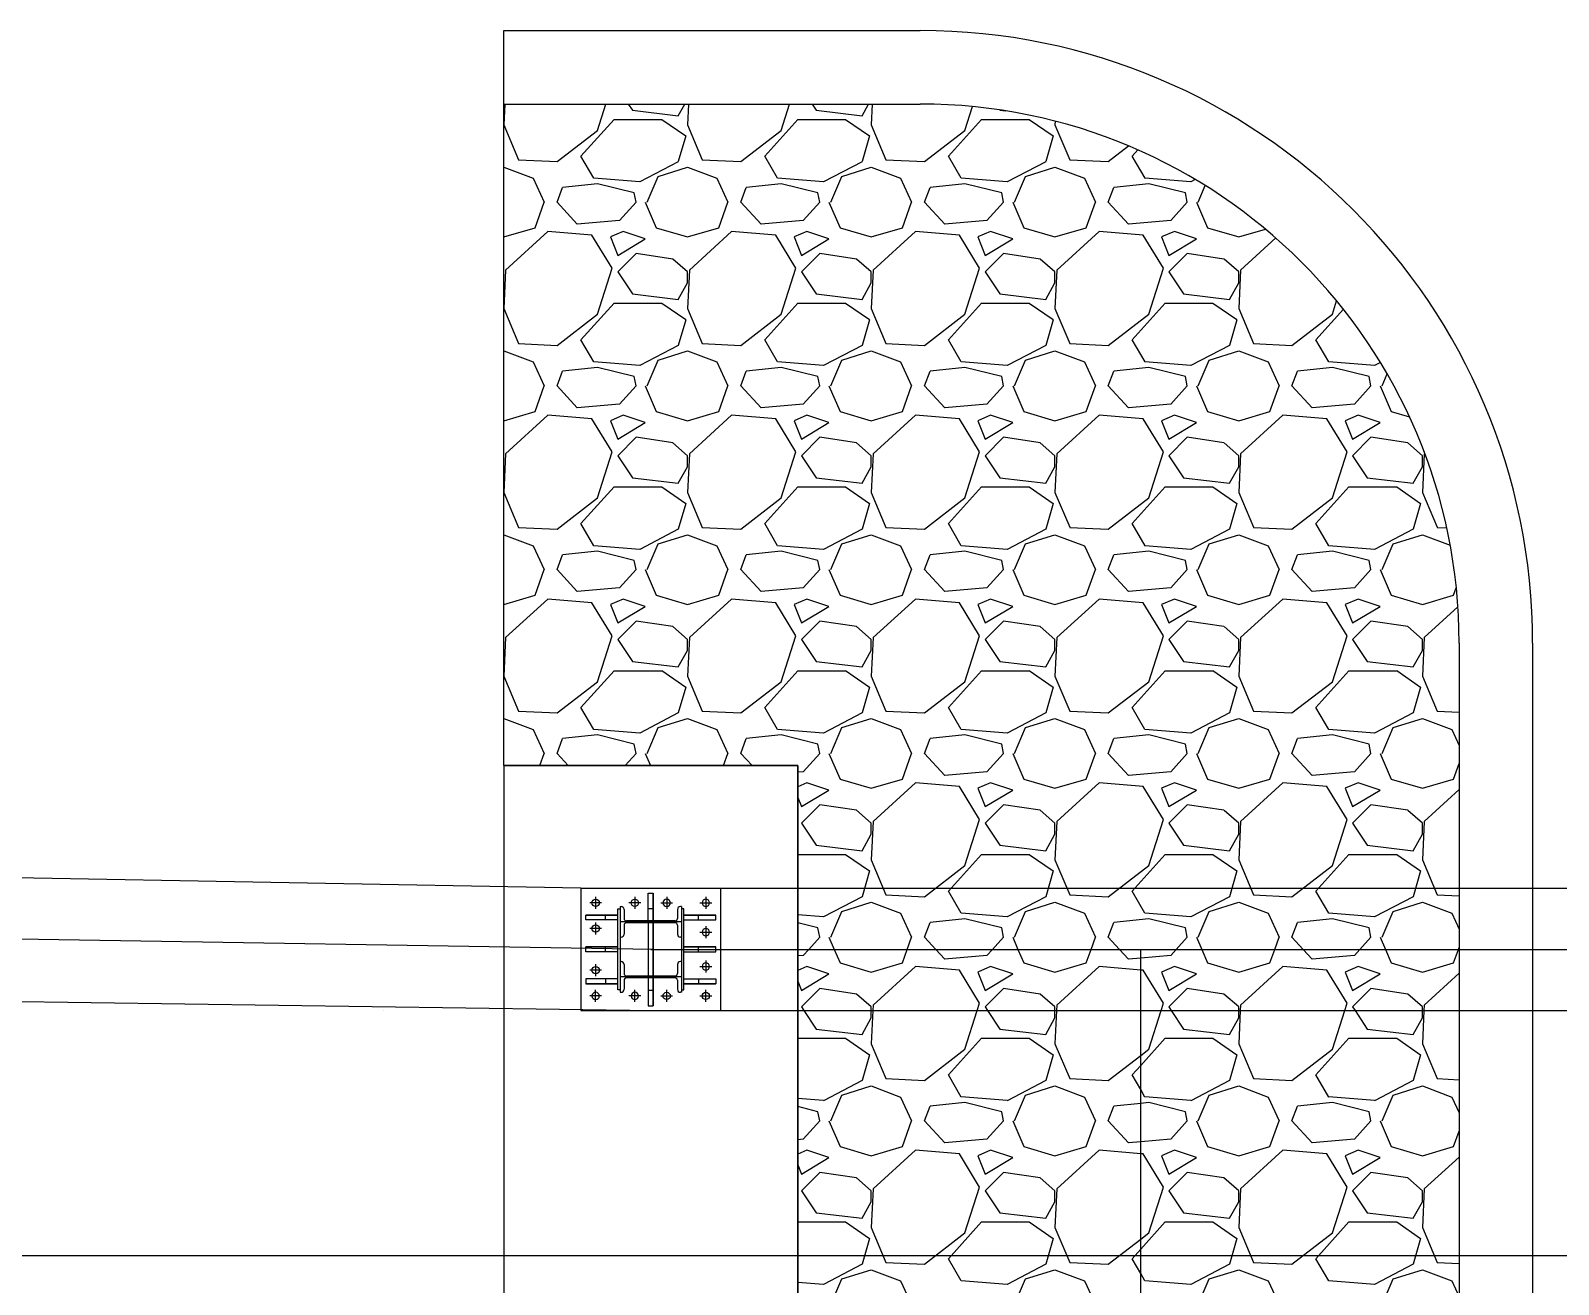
# Model space of a CAD drawing. Extents: x -341000 to 1341000, y 175 to 1868317.
# Drawn here: x -25318 to 37052, y 998825 to 1050000 of the extents above; entities that cross this region are included whole.
import ezdxf

# ---------------------------------------------------------------- set-up
doc = ezdxf.new("R2010")
doc.units = 0
for name, color, linetype in [('Level 1', 7, 'Continuous'), ('Level 17', 7, 'Continuous'), ('Level 20', 7, 'Continuous'), ('Level 21', 7, 'Continuous'), ('Level 22', 7, 'Continuous'), ('Level 23', 7, 'Continuous'), ('Level 7', 7, 'Continuous')]:
    doc.layers.add(name, color=color, linetype=linetype)

# ---------------------------------------------------------------- blocks, each defined once
blk = doc.blocks.new('BL')
at = {"layer": 'Level 17'}
blk.add_circle((0, 0), 5000, dxfattribs=at)
at = {"layer": 'Level 22'}
for p, q in [((-8112, 0), (8112, 0)), ((0, 8112), (0, -8112))]:
    blk.add_line(p, q, dxfattribs=at)
blk = doc.blocks.new('A$C6DE')
at = {"layer": 'Level 20'}
for p, q in [((-250000, 0), (250000, 0)), ((250000, -570000), (250000, 0)), ((-250000, -570000), (-250000, 0)), ((-140000, -20000), (-140000, -150000)), ((-120000, -20000), (-140000, -20000)), ((-120000, -150000), (-120000, -20000)), ((-10000, -20000), (-10000, -150000)), ((10000, -20000), (-10000, -20000)), ((10000, -150000), (10000, -20000)), ((120000, -150000), (120000, -20000)), ((120000, -20000), (140000, -20000)), ((140000, -20000), (140000, -150000)), ((-120000, -90000), (-140000, -90000)), ((10000, -90000), (-10000, -90000)), ((120000, -90000), (140000, -90000)), ((-175000, -160000), (-50000, -160000)), ((-175000, -160000), (-175000, -164000)), ((-163000, -176000), (-126250, -176000)), ((-116250, -186000), (-116250, -384000)), ((-108750, -186000), (-108750, -384000)), ((-98750, -176000), (-62000, -176000)), ((-50000, -160000), (-50000, -164000)), ((50000, -160000), (175000, -160000)), ((50000, -160000), (50000, -164000)), ((62000, -176000), (98750, -176000)), ((108750, -186000), (108750, -384000)), ((116250, -186000), (116250, -384000)), ((126250, -176000), (163000, -176000)), ((175000, -160000), (175000, -164000)), ((-230000, -275000), (-116250, -275000)), ((-230000, -295000), (-230000, -275000)), ((-116250, -295000), (-230000, -295000)), ((-166250, -295000), (-166250, -275000)), ((108750, -275000), (-108750, -275000)), ((-108750, -295000), (108750, -295000)), ((230000, -275000), (116250, -275000)), ((116250, -295000), (230000, -295000)), ((166250, -295000), (166250, -275000)), ((230000, -295000), (230000, -275000)), ((-175000, -410000), (-175000, -406000)), ((-175000, -410000), (-50000, -410000)), ((-163000, -394000), (-126250, -394000)), ((-140000, -550000), (-140000, -420000)), ((-120000, -420000), (-120000, -550000)), ((-98750, -394000), (-62000, -394000)), ((-50000, -410000), (-50000, -406000)), ((-10000, -550000), (-10000, -420000)), ((10000, -420000), (10000, -550000)), ((50000, -410000), (50000, -406000)), ((50000, -410000), (175000, -410000)), ((62000, -394000), (98750, -394000)), ((120000, -420000), (120000, -550000)), ((126250, -394000), (163000, -394000)), ((140000, -550000), (140000, -420000)), ((175000, -410000), (175000, -406000)), ((-120000, -470000), (-140000, -470000)), ((10000, -470000), (-10000, -470000)), ((120000, -470000), (140000, -470000)), ((-120000, -550000), (-140000, -550000)), ((10000, -550000), (-10000, -550000)), ((120000, -550000), (140000, -550000)), ((-250000, -570000), (250000, -570000))]:
    blk.add_line(p, q, dxfattribs=at)
for points in [[(-165000, -160000), (165000, -160000), (165000, -150000), (-165000, -150000)], [(-165000, -410000), (165000, -410000), (165000, -420000), (-165000, -420000)]]:
    blk.add_lwpolyline(points, close=True, dxfattribs=at)
for centre, radius, start, end in [((-163000, -164000), 12000, 180, 270), ((-126250, -186000), 10000, 0, 90), ((-98750, -186000), 10000, 90, 180), ((-62000, -164000), 12000, 270, 0), ((62000, -164000), 12000, 180, 270), ((98750, -186000), 10000, 0, 90), ((126250, -186000), 10000, 90, 180), ((163000, -164000), 12000, 270, 0), ((-163000, -406000), 12000, 90, 180), ((-126250, -384000), 10000, 270, 0), ((-98750, -384000), 10000, 180, 270), ((-62000, -406000), 12000, 0, 90), ((62000, -406000), 12000, 90, 180), ((98750, -384000), 10000, 270, 0), ((126250, -384000), 10000, 180, 270), ((163000, -406000), 12000, 0, 90)]:
    blk.add_arc(centre, radius, start, end, dxfattribs=at)
at = {"layer": 'Level 22'}
for p, q in [((-112500, -160000), (-112500, -410000)), ((112500, -160000), (112500, -410000))]:
    blk.add_line(p, q, dxfattribs=at)
at = {"layer": 'Level 23'}
for p, q in [((-140000, -150000), (-140000, -20000)), ((-120000, -150000), (-120000, -20000)), ((-10000, -150000), (-10000, -20000)), ((10000, -150000), (10000, -20000)), ((120000, -150000), (120000, -20000)), ((140000, -150000), (140000, -20000)), ((-116250, -275000), (-230000, -275000)), ((-116250, -295000), (-230000, -295000)), ((-108750, -275000), (108750, -275000)), ((-108750, -295000), (108750, -295000)), ((116250, -275000), (230000, -275000)), ((116250, -295000), (230000, -295000)), ((-140000, -420000), (-140000, -550000)), ((-120000, -420000), (-120000, -550000)), ((-10000, -420000), (-10000, -550000)), ((10000, -420000), (10000, -550000)), ((120000, -420000), (120000, -550000)), ((140000, -420000), (140000, -550000))]:
    blk.add_line(p, q, dxfattribs=at)
at = {"layer": 'Level 17'}
for p, xscale, yscale in [((-190000, -60000), 2.999999999999999, -2.999999999999999), ((-70000, -60000), 2.999999999999999, -2.999999999999999), ((70000, -60000), 2.999999999999999, -2.999999999999999), ((-190000, -220000), 2.999999999999999, -2.999999999999999), ((-190000, -350000), 3, 3), ((-190000, -510000), 3, 3), ((-85000, -510000), 3, 3), ((85000, -510000), 3, 3)]:
    blk.add_blockref('BL', p, dxfattribs=dict(at, xscale=xscale, yscale=yscale))
for p, xscale, yscale, rotation in [((190000, -60000), 2.999999999999999, 2.999999999999999, 179.99999999999997), ((190000, -220000), 2.999999999999999, 2.999999999999999, 179.99999999999997), ((190000, -350000), 3, -3, 180), ((190000, -510000), 3, -3, 180)]:
    blk.add_blockref('BL', p, dxfattribs=dict(at, xscale=xscale, yscale=yscale, rotation=rotation))
blk = doc.blocks.new('COMPRS0003')
at = {"layer": 'Level 1'}
blk.add_lwpolyline([(-506000, -20000), (-494000, -20000), (-494000, 20000), (-506000, 20000)], close=True, dxfattribs=at)
at = {"layer": 'Level 7'}
blk.add_line((-480000, -12500), (-480000, 12500), dxfattribs=at)
blk.add_lwpolyline([(-487500, 12500), (-428500, 12500)], dxfattribs=at)
blk = doc.blocks.new('COMPRS0004')
at = {"layer": 'Level 21'}
blk.add_lwpolyline([(-506000, 20000), (-494000, 20000), (-494000, -20000), (-506000, -20000)], dxfattribs=at)
blk = doc.blocks.new('COMPRS0007')
at = {"layer": 'Level 17'}
for p, q in [((-500917, 47000), (-500750, 46750)), ((-493417, 47000), (-493250, 46750)), ((-500750, 46750), (-498875, 46525)), ((-493250, 46750), (-491375, 46525)), ((-485756, 46760), (-485750, 46750)), ((-485750, 46750), (-485501, 46720)), ((-506000, 44425), (-504800, 43975)), ((-506000, 44425), (-506000, 44425)), ((-499700, 44050), (-498500, 44425)), ((-498500, 44425), (-497300, 43975)), ((-492200, 44050), (-491000, 44425)), ((-491000, 44425), (-489800, 43975)), ((-484700, 44050), (-483500, 44425)), ((-483500, 44425), (-482300, 43975)), ((-504800, 43975), (-504350, 43000)), ((-502175, 43749), (-503600, 43599)), ((-500675, 43375), (-502175, 43750)), ((-500150, 43000), (-499700, 44050)), ((-497300, 43975), (-496850, 43000)), ((-494675, 43749), (-496100, 43599)), ((-493175, 43375), (-494675, 43750)), ((-492650, 43000), (-492200, 44050)), ((-489800, 43975), (-489350, 43000)), ((-487175, 43749), (-488600, 43599)), ((-485675, 43375), (-487175, 43750)), ((-485150, 43000), (-484700, 44050)), ((-482300, 43975), (-481850, 43000)), ((-479675, 43749), (-481100, 43599)), ((-478175, 43375), (-479675, 43750)), ((-477650, 43000), (-477363, 43670)), ((-503825, 43000), (-503600, 43600)), ((-500600, 43000), (-500675, 43375)), ((-496325, 43000), (-496100, 43600)), ((-493100, 43000), (-493175, 43375)), ((-488825, 43000), (-488600, 43600)), ((-485600, 43000), (-485675, 43375)), ((-481325, 43000), (-481100, 43600)), ((-478100, 43000), (-478175, 43375)), ((-504725, 41950), (-504350, 43000)), ((-500225, 43000), (-499775, 41950)), ((-497225, 41950), (-496850, 43000)), ((-492725, 43000), (-492275, 41950)), ((-489725, 41950), (-489350, 43000)), ((-485225, 43000), (-484775, 41950)), ((-482225, 41950), (-481850, 43000)), ((-477725, 43000), (-477275, 41950)), ((-506000, 41575), (-504725, 41950)), ((-501125, 41800), (-501650, 41575)), ((-500225, 41500), (-501125, 41800)), ((-499775, 41950), (-498500, 41575)), ((-498500, 41575), (-497225, 41950)), ((-493625, 41800), (-494150, 41575)), ((-492725, 41500), (-493625, 41800)), ((-492275, 41950), (-491000, 41575)), ((-491000, 41575), (-489725, 41950)), ((-486125, 41800), (-486650, 41575)), ((-485225, 41500), (-486125, 41800)), ((-484775, 41950), (-483500, 41575)), ((-483500, 41575), (-482225, 41950)), ((-478625, 41800), (-479150, 41575)), ((-477725, 41500), (-478625, 41800)), ((-477275, 41950), (-476000, 41575)), ((-476000, 41575), (-474909, 41895)), ((-501650, 41575), (-501350, 40825)), ((-501350, 40825), (-500225, 41500)), ((-494150, 41575), (-493850, 40825)), ((-493850, 40825), (-492725, 41500)), ((-486650, 41575), (-486350, 40825)), ((-486350, 40825), (-485225, 41500)), ((-479150, 41575), (-478850, 40825)), ((-478850, 40825), (-477725, 41500)), ((-501350, 40150), (-500750, 39250)), ((-493850, 40150), (-493250, 39250)), ((-486350, 40150), (-485750, 39250)), ((-478850, 40150), (-478250, 39250)), ((-500750, 39250), (-498875, 39025)), ((-493250, 39250), (-491375, 39025)), ((-485750, 39250), (-483875, 39025)), ((-478250, 39250), (-476375, 39025)), ((-506000, 36925), (-504800, 36475)), ((-506000, 36925), (-506000, 36925)), ((-499700, 36550), (-498500, 36925)), ((-498500, 36925), (-497300, 36475)), ((-492200, 36550), (-491000, 36925)), ((-491000, 36925), (-489800, 36475)), ((-484700, 36550), (-483500, 36925)), ((-483500, 36925), (-482300, 36475)), ((-477200, 36550), (-476000, 36925)), ((-476000, 36925), (-474800, 36475)), ((-504800, 36475), (-504350, 35500)), ((-502175, 36249), (-503600, 36099)), ((-500675, 35875), (-502175, 36250)), ((-500150, 35500), (-499700, 36550)), ((-497300, 36475), (-496850, 35500)), ((-494675, 36249), (-496100, 36099)), ((-493175, 35875), (-494675, 36250)), ((-492650, 35500), (-492200, 36550)), ((-489800, 36475), (-489350, 35500)), ((-487175, 36249), (-488600, 36099)), ((-485675, 35875), (-487175, 36250)), ((-485150, 35500), (-484700, 36550)), ((-482300, 36475), (-481850, 35500)), ((-479675, 36249), (-481100, 36099)), ((-478175, 35875), (-479675, 36250)), ((-477650, 35500), (-477200, 36550)), ((-474800, 36475), (-474350, 35500)), ((-472175, 36249), (-473600, 36099)), ((-470675, 35875), (-472175, 36250)), ((-503825, 35500), (-503600, 36100)), ((-500600, 35500), (-500675, 35875)), ((-496325, 35500), (-496100, 36100)), ((-493100, 35500), (-493175, 35875)), ((-488825, 35500), (-488600, 36100)), ((-485600, 35500), (-485675, 35875)), ((-481325, 35500), (-481100, 36100)), ((-478100, 35500), (-478175, 35875)), ((-473825, 35500), (-473600, 36100)), ((-470600, 35500), (-470675, 35875)), ((-470150, 35500), (-469941, 35988)), ((-504725, 34450), (-504350, 35500)), ((-500225, 35500), (-499775, 34450)), ((-497225, 34450), (-496850, 35500)), ((-492725, 35500), (-492275, 34450)), ((-489725, 34450), (-489350, 35500)), ((-485225, 35500), (-484775, 34450)), ((-482225, 34450), (-481850, 35500)), ((-477725, 35500), (-477275, 34450)), ((-474725, 34450), (-474350, 35500)), ((-470225, 35500), (-469775, 34450)), ((-506000, 34075), (-504725, 34450)), ((-499775, 34450), (-498500, 34075)), ((-498500, 34075), (-497225, 34450)), ((-492275, 34450), (-491000, 34075)), ((-491000, 34075), (-489725, 34450)), ((-484775, 34450), (-483500, 34075)), ((-483500, 34075), (-482225, 34450)), ((-477275, 34450), (-476000, 34075)), ((-476000, 34075), (-474725, 34450)), ((-469775, 34450), (-469030, 34231)), ((-501125, 34300), (-501650, 34075)), ((-501650, 34075), (-501350, 33325)), ((-501350, 33325), (-500225, 34000)), ((-500225, 34000), (-501125, 34300)), ((-493625, 34300), (-494150, 34075)), ((-494150, 34075), (-493850, 33325)), ((-493850, 33325), (-492725, 34000)), ((-492725, 34000), (-493625, 34300)), ((-486125, 34300), (-486650, 34075)), ((-486650, 34075), (-486350, 33325)), ((-486350, 33325), (-485225, 34000)), ((-485225, 34000), (-486125, 34300)), ((-478625, 34300), (-479150, 34075)), ((-479150, 34075), (-478850, 33325)), ((-478850, 33325), (-477725, 34000)), ((-477725, 34000), (-478625, 34300)), ((-471125, 34300), (-471650, 34075)), ((-471650, 34075), (-471350, 33325)), ((-471350, 33325), (-470225, 34000)), ((-470225, 34000), (-471125, 34300)), ((-501350, 32650), (-500750, 31750)), ((-493850, 32650), (-493250, 31750)), ((-486350, 32650), (-485750, 31750)), ((-478850, 32650), (-478250, 31750)), ((-471350, 32650), (-470750, 31750)), ((-500750, 31750), (-498875, 31525)), ((-493250, 31750), (-491375, 31525)), ((-485750, 31750), (-483875, 31525)), ((-478250, 31750), (-476375, 31525)), ((-470750, 31750), (-468875, 31525)), ((-506000, 29425), (-504800, 28975)), ((-506000, 29425), (-506000, 29425)), ((-499700, 29050), (-498500, 29425)), ((-498500, 29425), (-497300, 28975)), ((-492200, 29050), (-491000, 29425)), ((-491000, 29425), (-489800, 28975)), ((-484700, 29050), (-483500, 29425)), ((-483500, 29425), (-482300, 28975)), ((-477200, 29050), (-476000, 29425)), ((-476000, 29425), (-474800, 28975)), ((-469700, 29050), (-468500, 29425)), ((-468500, 29425), (-467367, 29000)), ((-504800, 28975), (-504350, 28000)), ((-502175, 28749), (-503600, 28599)), ((-500675, 28375), (-502175, 28750)), ((-500150, 28000), (-499700, 29050)), ((-497300, 28975), (-496850, 28000)), ((-494675, 28749), (-496100, 28599)), ((-493175, 28375), (-494675, 28750)), ((-492650, 28000), (-492200, 29050)), ((-489800, 28975), (-489350, 28000)), ((-487175, 28749), (-488600, 28599)), ((-485675, 28375), (-487175, 28750)), ((-485150, 28000), (-484700, 29050)), ((-482300, 28975), (-481850, 28000)), ((-479675, 28749), (-481100, 28599)), ((-478175, 28375), (-479675, 28750)), ((-477650, 28000), (-477200, 29050)), ((-474800, 28975), (-474350, 28000)), ((-472175, 28749), (-473600, 28599)), ((-470675, 28375), (-472175, 28750)), ((-470150, 28000), (-469700, 29050)), ((-503825, 28000), (-503600, 28600)), ((-500600, 28000), (-500675, 28375)), ((-496325, 28000), (-496100, 28600)), ((-493100, 28000), (-493175, 28375)), ((-488825, 28000), (-488600, 28600)), ((-485600, 28000), (-485675, 28375)), ((-481325, 28000), (-481100, 28600)), ((-478100, 28000), (-478175, 28375)), ((-473825, 28000), (-473600, 28600)), ((-470600, 28000), (-470675, 28375)), ((-504725, 26950), (-504350, 28000)), ((-500225, 28000), (-499775, 26950)), ((-497225, 26950), (-496850, 28000)), ((-492725, 28000), (-492275, 26950)), ((-489725, 26950), (-489350, 28000)), ((-485225, 28000), (-484775, 26950)), ((-482225, 26950), (-481850, 28000)), ((-477725, 28000), (-477275, 26950)), ((-474725, 26950), (-474350, 28000)), ((-470225, 28000), (-469775, 26950)), ((-506000, 26575), (-504725, 26950)), ((-499775, 26950), (-498500, 26575)), ((-498500, 26575), (-497225, 26950)), ((-492275, 26950), (-491000, 26575)), ((-491000, 26575), (-489725, 26950)), ((-484775, 26950), (-483500, 26575)), ((-483500, 26575), (-482225, 26950)), ((-477275, 26950), (-476000, 26575)), ((-476000, 26575), (-474725, 26950)), ((-469775, 26950), (-468500, 26575)), ((-468500, 26575), (-467225, 26950)), ((-467225, 26950), (-467116, 27256)), ((-501125, 26800), (-501650, 26575)), ((-501650, 26575), (-501350, 25825)), ((-501350, 25825), (-500225, 26500)), ((-500225, 26500), (-501125, 26800)), ((-493625, 26800), (-494150, 26575)), ((-494150, 26575), (-493850, 25825)), ((-493850, 25825), (-492725, 26500)), ((-492725, 26500), (-493625, 26800)), ((-486125, 26800), (-486650, 26575)), ((-486650, 26575), (-486350, 25825)), ((-486350, 25825), (-485225, 26500)), ((-485225, 26500), (-486125, 26800)), ((-478625, 26800), (-479150, 26575)), ((-479150, 26575), (-478850, 25825)), ((-478850, 25825), (-477725, 26500)), ((-477725, 26500), (-478625, 26800)), ((-471125, 26800), (-471650, 26575)), ((-471650, 26575), (-471350, 25825)), ((-471350, 25825), (-470225, 26500)), ((-470225, 26500), (-471125, 26800)), ((-501350, 25150), (-500750, 24250)), ((-493850, 25150), (-493250, 24250)), ((-486350, 25150), (-485750, 24250)), ((-478850, 25150), (-478250, 24250)), ((-471350, 25150), (-470750, 24250)), ((-500750, 24250), (-498875, 24025)), ((-493250, 24250), (-491375, 24025)), ((-485750, 24250), (-483875, 24025)), ((-478250, 24250), (-476375, 24025)), ((-470750, 24250), (-468875, 24025)), ((-506000, 21925), (-504800, 21475)), ((-506000, 21925), (-506000, 21925)), ((-499700, 21550), (-498500, 21925)), ((-498500, 21925), (-497300, 21475)), ((-492200, 21550), (-491000, 21925)), ((-491000, 21925), (-489800, 21475)), ((-484700, 21550), (-483500, 21925)), ((-483500, 21925), (-482300, 21475)), ((-477200, 21550), (-476000, 21925)), ((-476000, 21925), (-474800, 21475)), ((-469700, 21550), (-468500, 21925)), ((-468500, 21925), (-467300, 21475)), ((-504800, 21475), (-504350, 20500)), ((-502175, 21250), (-503600, 21100)), ((-500675, 20875), (-502175, 21250)), ((-500150, 20500), (-499700, 21550)), ((-497300, 21475), (-496850, 20500)), ((-494675, 21250), (-496100, 21100)), ((-493175, 20875), (-494675, 21250)), ((-492650, 20500), (-492200, 21550)), ((-489800, 21475), (-489350, 20500)), ((-487175, 21250), (-488600, 21100)), ((-485675, 20875), (-487175, 21250)), ((-485150, 20500), (-484700, 21550)), ((-482300, 21475), (-481850, 20500)), ((-479675, 21250), (-481100, 21100)), ((-478175, 20875), (-479675, 21250)), ((-477650, 20500), (-477200, 21550)), ((-474800, 21475), (-474350, 20500)), ((-472175, 21250), (-473600, 21100)), ((-470675, 20875), (-472175, 21250)), ((-470150, 20500), (-469700, 21550)), ((-467300, 21475), (-467000, 20825)), ((-503825, 20500), (-503600, 21100)), ((-500600, 20500), (-500675, 20875)), ((-496325, 20500), (-496100, 21100)), ((-493100, 20500), (-493175, 20875)), ((-488825, 20500), (-488600, 21100)), ((-485600, 20500), (-485675, 20875)), ((-481325, 20500), (-481100, 21100)), ((-478100, 20500), (-478175, 20875)), ((-473825, 20500), (-473600, 21100)), ((-470600, 20500), (-470675, 20875)), ((-504529, 20000), (-504350, 20500)), ((-500225, 20500), (-500011, 20000)), ((-497029, 20000), (-496850, 20500)), ((-492725, 20500), (-492275, 19450)), ((-489725, 19450), (-489350, 20500)), ((-485225, 20500), (-484775, 19450)), ((-482225, 19450), (-481850, 20500)), ((-477725, 20500), (-477275, 19450)), ((-474725, 19450), (-474350, 20500)), ((-470225, 20500), (-469775, 19450)), ((-467225, 19450), (-467000, 20080)), ((-492275, 19450), (-491000, 19075)), ((-491000, 19075), (-489725, 19450)), ((-484775, 19450), (-483500, 19075)), ((-483500, 19075), (-482225, 19450)), ((-477275, 19450), (-476000, 19075)), ((-476000, 19075), (-474725, 19450)), ((-469775, 19450), (-468500, 19075)), ((-468500, 19075), (-467225, 19450)), ((-493625, 19300), (-494000, 19139)), ((-493850, 18325), (-492725, 19000)), ((-492725, 19000), (-493625, 19300)), ((-486125, 19300), (-486650, 19075)), ((-486650, 19075), (-486350, 18325)), ((-486350, 18325), (-485225, 19000)), ((-485225, 19000), (-486125, 19300)), ((-478625, 19300), (-479150, 19075)), ((-479150, 19075), (-478850, 18325)), ((-478850, 18325), (-477725, 19000)), ((-477725, 19000), (-478625, 19300)), ((-471125, 19300), (-471650, 19075)), ((-471650, 19075), (-471350, 18325)), ((-471350, 18325), (-470225, 19000)), ((-470225, 19000), (-471125, 19300)), ((-494000, 18700), (-493850, 18325)), ((-493850, 17650), (-493250, 16750)), ((-486350, 17650), (-485750, 16750)), ((-478850, 17650), (-478250, 16750)), ((-471350, 17650), (-470750, 16750)), ((-493250, 16750), (-491375, 16525)), ((-485750, 16750), (-483875, 16525)), ((-478250, 16750), (-476375, 16525)), ((-470750, 16750), (-468875, 16525)), ((-492200, 14050), (-491000, 14425)), ((-491000, 14425), (-489800, 13975)), ((-484700, 14050), (-483500, 14425)), ((-483500, 14425), (-482300, 13975)), ((-477200, 14050), (-476000, 14425)), ((-476000, 14425), (-474800, 13975)), ((-469700, 14050), (-468500, 14425)), ((-468500, 14425), (-467300, 13975)), ((-492650, 13000), (-492200, 14050)), ((-489800, 13975), (-489350, 13000)), ((-487175, 13750), (-488600, 13600)), ((-485675, 13375), (-487175, 13750)), ((-485150, 13000), (-484700, 14050)), ((-482300, 13975), (-481850, 13000)), ((-479675, 13750), (-481100, 13600)), ((-478175, 13375), (-479675, 13750)), ((-477650, 13000), (-477200, 14050)), ((-474800, 13975), (-474350, 13000)), ((-472175, 13750), (-473600, 13600)), ((-470675, 13375), (-472175, 13750)), ((-470150, 13000), (-469700, 14050)), ((-467300, 13975), (-467000, 13325)), ((-493175, 13375), (-494000, 13581)), ((-493100, 13000), (-493175, 13375)), ((-488825, 13000), (-488600, 13600)), ((-485600, 13000), (-485675, 13375)), ((-481325, 13000), (-481100, 13600)), ((-478100, 13000), (-478175, 13375)), ((-473825, 13000), (-473600, 13600)), ((-470600, 13000), (-470675, 13375)), ((-492725, 13000), (-492511, 12500)), ((-492511, 12500), (-492275, 11950)), ((-489725, 11950), (-489529, 12500)), ((-489529, 12500), (-489350, 13000)), ((-485225, 13000), (-485011, 12500)), ((-485011, 12500), (-484775, 11950)), ((-482225, 11950), (-482029, 12500)), ((-482029, 12500), (-481850, 13000)), ((-477725, 13000), (-477511, 12500)), ((-477511, 12500), (-477275, 11950)), ((-474725, 11950), (-474529, 12500)), ((-474529, 12500), (-474350, 13000)), ((-470225, 13000), (-470011, 12500)), ((-470011, 12500), (-469775, 11950)), ((-467225, 11950), (-467029, 12500)), ((-467029, 12500), (-467000, 12580)), ((-492275, 11950), (-491000, 11575)), ((-491000, 11575), (-489725, 11950)), ((-484775, 11950), (-483500, 11575)), ((-483500, 11575), (-482225, 11950)), ((-477275, 11950), (-476000, 11575)), ((-476000, 11575), (-474725, 11950)), ((-469775, 11950), (-468500, 11575)), ((-468500, 11575), (-467225, 11950)), ((-493625, 11800), (-494000, 11639)), ((-493850, 10825), (-492725, 11500)), ((-492725, 11500), (-493625, 11800)), ((-486125, 11800), (-486650, 11575)), ((-486650, 11575), (-486350, 10825)), ((-486350, 10825), (-485225, 11500)), ((-485225, 11500), (-486125, 11800)), ((-478625, 11800), (-479150, 11575)), ((-479150, 11575), (-478850, 10825)), ((-478850, 10825), (-477725, 11500)), ((-477725, 11500), (-478625, 11800)), ((-471125, 11800), (-471650, 11575)), ((-471650, 11575), (-471350, 10825)), ((-471350, 10825), (-470225, 11500)), ((-470225, 11500), (-471125, 11800)), ((-494000, 11200), (-493850, 10825)), ((-493850, 10150), (-493750, 10000)), ((-493750, 10000), (-493250, 9250)), ((-486350, 10150), (-486250, 10000)), ((-486250, 10000), (-485750, 9250)), ((-478850, 10150), (-478750, 10000)), ((-478750, 10000), (-478250, 9250)), ((-471350, 10150), (-471250, 10000)), ((-471250, 10000), (-470750, 9250)), ((-468875, 9025), (-468500, 9700)), ((-493250, 9250), (-491375, 9025)), ((-485750, 9250), (-483875, 9025)), ((-478250, 9250), (-476375, 9025)), ((-470750, 9250), (-468875, 9025)), ((-492200, 6550), (-491000, 6925)), ((-491000, 6925), (-489800, 6475)), ((-484700, 6550), (-483500, 6925)), ((-483500, 6925), (-482300, 6475)), ((-477200, 6550), (-476000, 6925)), ((-476000, 6925), (-474800, 6475)), ((-469700, 6550), (-468500, 6925)), ((-468500, 6925), (-467300, 6475)), ((-492650, 5500), (-492200, 6550)), ((-489800, 6475), (-489350, 5500)), ((-487175, 6250), (-488600, 6100)), ((-485675, 5875), (-487175, 6250)), ((-485150, 5500), (-484700, 6550)), ((-482300, 6475), (-481850, 5500)), ((-479675, 6250), (-480000, 6215)), ((-478175, 5875), (-479675, 6250)), ((-477650, 5500), (-477200, 6550)), ((-474800, 6475), (-474350, 5500)), ((-472175, 6250), (-473600, 6100)), ((-470675, 5875), (-472175, 6250)), ((-470150, 5500), (-469700, 6550)), ((-467300, 6475), (-467000, 5825)), ((-493175, 5875), (-494000, 6081)), ((-493100, 5500), (-493175, 5875)), ((-488825, 5500), (-488600, 6100)), ((-485600, 5500), (-485675, 5875)), ((-481325, 5500), (-481100, 6100)), ((-480000, 6215), (-481100, 6100)), ((-478100, 5500), (-478175, 5875)), ((-473825, 5500), (-473600, 6100)), ((-470600, 5500), (-470675, 5875)), ((-492725, 5500), (-492275, 4450)), ((-489725, 4450), (-489350, 5500)), ((-485225, 5500), (-484775, 4450)), ((-482225, 4450), (-481850, 5500)), ((-477725, 5500), (-477275, 4450)), ((-474725, 4450), (-474350, 5500)), ((-470225, 5500), (-469775, 4450)), ((-467225, 4450), (-467000, 5080)), ((-492275, 4450), (-491000, 4075)), ((-491000, 4075), (-489725, 4450)), ((-484775, 4450), (-483500, 4075)), ((-483500, 4075), (-482225, 4450)), ((-477275, 4450), (-476000, 4075)), ((-476000, 4075), (-474725, 4450)), ((-469775, 4450), (-468500, 4075)), ((-468500, 4075), (-467225, 4450)), ((-493625, 4300), (-494000, 4139)), ((-493850, 3325), (-492725, 4000)), ((-492725, 4000), (-493625, 4300)), ((-486125, 4300), (-486650, 4075)), ((-486650, 4075), (-486350, 3325)), ((-486350, 3325), (-485225, 4000)), ((-485225, 4000), (-486125, 4300)), ((-478625, 4300), (-479150, 4075)), ((-479150, 4075), (-478850, 3325)), ((-478850, 3325), (-477725, 4000)), ((-477725, 4000), (-478625, 4300)), ((-471125, 4300), (-471650, 4075)), ((-471650, 4075), (-471350, 3325)), ((-471350, 3325), (-470225, 4000)), ((-470225, 4000), (-471125, 4300)), ((-494000, 3700), (-493850, 3325)), ((-470600, 3400), (-471350, 2650)), ((-493850, 2650), (-493250, 1750)), ((-486350, 2650), (-485750, 1750)), ((-478850, 2650), (-478250, 1750)), ((-471350, 2650), (-470750, 1750)), ((-468875, 1525), (-468500, 2200)), ((-493250, 1750), (-491375, 1525)), ((-485750, 1750), (-483875, 1525)), ((-478250, 1750), (-476375, 1525)), ((-470750, 1750), (-468875, 1525)), ((-492200, -950), (-491000, -575)), ((-491000, -575), (-489800, -1025)), ((-484700, -950), (-483500, -575)), ((-483500, -575), (-482300, -1025)), ((-477200, -950), (-476000, -575)), ((-476000, -575), (-474800, -1025)), ((-469700, -950), (-468500, -575)), ((-468500, -575), (-467300, -1025)), ((-492650, -2000), (-492200, -950)), ((-489800, -1025), (-489350, -2000)), ((-485150, -2000), (-484700, -950)), ((-482300, -1025), (-481850, -2000)), ((-477650, -2000), (-477200, -950)), ((-474800, -1025), (-474350, -2000)), ((-470150, -2000), (-469700, -950)), ((-467300, -1025), (-467000, -1675))]:
    blk.add_line(p, q, dxfattribs=at)
blk = doc.blocks.new('COMPRS0008')
at = {"layer": 'Level 1'}
for points in [[(-506000, 20000), (-506000, 50000)], [(-506000, 50000), (-489000, 50000)], [(-506000, 47000), (-489000, 47000)], [(-467000, 25000), (-467000, -25000)], [(-464000, 25000), (-464000, -25000)]]:
    blk.add_lwpolyline(points, dxfattribs=at)
for radius in [25000, 22000]:
    blk.add_arc((-489000, 25000), radius, 360, 90, dxfattribs=at)
at = {"layer": 'Level 17'}
for p, q in [((-498875, 46525), (-498611, 47000)), ((-491375, 46525), (-491111, 47000)), ((-502850, 44875), (-501500, 46375)), ((-501500, 46375), (-499550, 46375)), ((-499550, 46376), (-498575, 45701)), ((-495350, 44875), (-494000, 46375)), ((-494000, 46375), (-492050, 46375)), ((-492050, 46376), (-491075, 45701)), ((-487850, 44875), (-486500, 46375)), ((-486500, 46375), (-484550, 46375)), ((-484550, 46376), (-483575, 45701)), ((-498575, 45700), (-498875, 44650)), ((-491075, 45700), (-491375, 44650)), ((-483575, 45700), (-483875, 44650)), ((-480350, 44875), (-480121, 45129)), ((-502325, 43975), (-502850, 44875)), ((-498875, 44649), (-500450, 43824)), ((-494825, 43975), (-495350, 44875)), ((-491375, 44649), (-492950, 43824)), ((-487324, 43975), (-487849, 44875)), ((-483875, 44649), (-485450, 43824)), ((-479824, 43975), (-480349, 44875)), ((-500450, 43826), (-502325, 43976)), ((-492950, 43826), (-494825, 43976)), ((-485450, 43826), (-487325, 43976)), ((-477950, 43826), (-479825, 43976)), ((-477771, 43918), (-477950, 43824)), ((-498500, 39700), (-498500, 40150)), ((-491000, 39700), (-491000, 40150)), ((-483500, 39700), (-483500, 40150)), ((-476000, 39700), (-476000, 40150)), ((-498875, 39025), (-498500, 39700)), ((-491375, 39025), (-491000, 39700)), ((-483875, 39025), (-483500, 39700)), ((-476375, 39025), (-476000, 39700)), ((-502850, 37375), (-501500, 38875)), ((-501500, 38875), (-499550, 38875)), ((-499550, 38876), (-498575, 38201)), ((-495350, 37375), (-494000, 38875)), ((-494000, 38875), (-492050, 38875)), ((-492050, 38876), (-491075, 38201)), ((-487850, 37375), (-486500, 38875)), ((-486500, 38875), (-484550, 38875)), ((-484550, 38876), (-483575, 38201)), ((-480350, 37375), (-479000, 38875)), ((-479000, 38875), (-477050, 38875)), ((-477050, 38876), (-476075, 38201)), ((-498575, 38200), (-498875, 37150)), ((-491075, 38200), (-491375, 37150)), ((-483575, 38200), (-483875, 37150)), ((-476075, 38200), (-476375, 37150)), ((-472850, 37375), (-471726, 38624)), ((-502325, 36475), (-502850, 37375)), ((-498875, 37149), (-500450, 36324)), ((-494825, 36475), (-495350, 37375)), ((-491375, 37149), (-492950, 36324)), ((-487325, 36475), (-487850, 37375)), ((-483875, 37149), (-485450, 36324)), ((-479824, 36475), (-480349, 37375)), ((-476375, 37149), (-477950, 36324)), ((-472324, 36475), (-472849, 37375)), ((-500450, 36326), (-502325, 36476)), ((-492950, 36326), (-494825, 36476)), ((-485450, 36326), (-487325, 36476)), ((-477950, 36326), (-479825, 36476)), ((-470450, 36326), (-472325, 36476)), ((-470213, 36448), (-470450, 36324)), ((-498500, 32200), (-498500, 32650)), ((-491000, 32200), (-491000, 32650)), ((-483500, 32200), (-483500, 32650)), ((-476000, 32200), (-476000, 32650)), ((-468500, 32200), (-468500, 32650)), ((-498875, 31525), (-498500, 32200)), ((-491375, 31525), (-491000, 32200)), ((-483875, 31525), (-483500, 32200)), ((-476375, 31525), (-476000, 32200)), ((-468875, 31525), (-468500, 32200)), ((-502850, 29875), (-501500, 31375)), ((-501500, 31375), (-499550, 31375)), ((-499550, 31376), (-498575, 30701)), ((-495350, 29875), (-494000, 31375)), ((-494000, 31375), (-492050, 31375)), ((-492050, 31376), (-491075, 30701)), ((-487850, 29875), (-486500, 31375)), ((-486500, 31375), (-484550, 31375)), ((-484550, 31376), (-483575, 30701)), ((-480350, 29875), (-479000, 31375)), ((-479000, 31375), (-477050, 31375)), ((-477050, 31376), (-476075, 30701)), ((-472850, 29875), (-471500, 31375)), ((-471500, 31375), (-469550, 31375)), ((-469550, 31376), (-468575, 30701)), ((-498575, 30700), (-498875, 29650)), ((-491075, 30700), (-491375, 29650)), ((-483575, 30700), (-483875, 29650)), ((-476075, 30700), (-476375, 29650)), ((-468575, 30700), (-468875, 29650)), ((-502325, 28975), (-502850, 29875)), ((-498875, 29649), (-500450, 28824)), ((-494825, 28975), (-495350, 29875)), ((-491375, 29649), (-492950, 28824)), ((-487325, 28975), (-487850, 29875)), ((-483875, 29649), (-485450, 28824)), ((-479824, 28975), (-480349, 29875)), ((-476375, 29650), (-477950, 28825)), ((-472324, 28975), (-472849, 29875)), ((-468875, 29650), (-470450, 28825)), ((-500450, 28826), (-502325, 28976)), ((-492950, 28826), (-494825, 28976)), ((-485450, 28826), (-487325, 28976)), ((-477950, 28826), (-479825, 28976)), ((-470450, 28826), (-472325, 28976)), ((-498500, 24700), (-498500, 25150)), ((-491000, 24700), (-491000, 25150)), ((-483500, 24700), (-483500, 25150)), ((-476000, 24700), (-476000, 25150)), ((-468500, 24700), (-468500, 25150)), ((-498875, 24025), (-498500, 24700)), ((-491375, 24025), (-491000, 24700)), ((-483875, 24025), (-483500, 24700)), ((-476375, 24025), (-476000, 24700)), ((-468875, 24025), (-468500, 24700)), ((-502850, 22375), (-501500, 23875)), ((-501500, 23875), (-499550, 23875)), ((-499550, 23876), (-498575, 23201)), ((-495350, 22375), (-494000, 23875)), ((-494000, 23875), (-492050, 23875)), ((-492050, 23876), (-491075, 23201)), ((-487850, 22375), (-486500, 23875)), ((-486500, 23875), (-484550, 23875)), ((-484550, 23876), (-483575, 23201)), ((-480350, 22375), (-479000, 23875)), ((-479000, 23875), (-477050, 23875)), ((-477050, 23876), (-476075, 23201)), ((-472850, 22375), (-471500, 23875)), ((-471500, 23875), (-469550, 23875)), ((-469550, 23876), (-468575, 23201)), ((-498575, 23200), (-498875, 22150)), ((-491075, 23200), (-491375, 22150)), ((-483575, 23200), (-483875, 22150)), ((-476075, 23200), (-476375, 22150)), ((-468575, 23200), (-468875, 22150)), ((-502325, 21475), (-502850, 22375)), ((-498875, 22149), (-500450, 21324)), ((-494825, 21475), (-495350, 22375)), ((-491375, 22149), (-492950, 21324)), ((-487325, 21475), (-487850, 22375)), ((-483875, 22150), (-485450, 21325)), ((-479825, 21475), (-480350, 22375)), ((-476375, 22150), (-477950, 21325)), ((-472324, 21475), (-472849, 22375)), ((-468875, 22150), (-470450, 21325)), ((-500450, 21326), (-502325, 21476)), ((-492950, 21326), (-494825, 21476)), ((-485450, 21326), (-487325, 21476)), ((-477950, 21326), (-479825, 21476)), ((-470450, 21326), (-472325, 21476)), ((-491000, 17200), (-491000, 17650)), ((-483500, 17200), (-483500, 17650)), ((-476000, 17200), (-476000, 17650)), ((-468500, 17200), (-468500, 17650)), ((-491375, 16525), (-491000, 17200)), ((-483875, 16525), (-483500, 17200)), ((-476375, 16525), (-476000, 17200)), ((-468875, 16525), (-468500, 17200)), ((-494000, 16375), (-494000, 16375)), ((-494000, 16375), (-492050, 16375)), ((-492050, 16376), (-491075, 15701)), ((-487850, 14875), (-486500, 16375)), ((-486500, 16375), (-484550, 16375)), ((-484550, 16376), (-483575, 15701)), ((-480350, 14875), (-479000, 16375)), ((-479000, 16375), (-477050, 16375)), ((-477050, 16376), (-476075, 15701)), ((-472850, 14875), (-471500, 16375)), ((-471500, 16375), (-469550, 16375)), ((-469550, 16376), (-468575, 15701)), ((-491075, 15700), (-491375, 14650)), ((-483575, 15700), (-483875, 14650)), ((-476075, 15700), (-476375, 14650)), ((-468575, 15700), (-468875, 14650)), ((-491375, 14650), (-492950, 13825)), ((-487325, 13975), (-487850, 14875)), ((-483875, 14650), (-485450, 13825)), ((-479825, 13975), (-480350, 14875)), ((-476375, 14650), (-477950, 13825)), ((-472325, 13975), (-472850, 14875)), ((-468875, 14650), (-470450, 13825)), ((-492950, 13826), (-494000, 13910)), ((-485450, 13826), (-487325, 13976)), ((-477950, 13826), (-479825, 13976)), ((-470450, 13826), (-472325, 13976)), ((-491000, 10000), (-491000, 10150)), ((-491000, 9700), (-491000, 10000)), ((-483500, 10000), (-483500, 10150)), ((-483500, 9700), (-483500, 10000)), ((-476000, 10000), (-476000, 10150)), ((-476000, 9700), (-476000, 10000)), ((-468500, 10000), (-468500, 10150)), ((-468500, 9700), (-468500, 10000)), ((-491375, 9025), (-491000, 9700)), ((-483875, 9025), (-483500, 9700)), ((-476375, 9025), (-476000, 9700)), ((-494000, 8875), (-494000, 8875)), ((-494000, 8875), (-492050, 8875)), ((-492050, 8875), (-491075, 8200)), ((-487850, 7375), (-486500, 8875)), ((-486500, 8875), (-484550, 8875)), ((-484550, 8876), (-483575, 8201)), ((-480000, 7764), (-479000, 8875)), ((-479000, 8875), (-477050, 8875)), ((-477050, 8876), (-476075, 8201)), ((-472850, 7375), (-471500, 8875)), ((-471500, 8875), (-469550, 8875)), ((-469550, 8876), (-468575, 8201)), ((-491075, 8200), (-491375, 7150)), ((-483575, 8200), (-483875, 7150)), ((-476075, 8200), (-476375, 7150)), ((-468575, 8200), (-468875, 7150)), ((-480350, 7375), (-480000, 7764)), ((-491375, 7150), (-492950, 6325)), ((-487325, 6475), (-487850, 7375)), ((-483875, 7150), (-485450, 6325)), ((-480000, 6776), (-480350, 7375)), ((-476375, 7150), (-477950, 6325)), ((-472325, 6475), (-472850, 7375)), ((-468875, 7150), (-470450, 6325)), ((-492950, 6326), (-494000, 6410)), ((-485450, 6326), (-487325, 6476)), ((-479825, 6475), (-480000, 6776)), ((-477950, 6326), (-479825, 6476)), ((-470450, 6326), (-472325, 6476)), ((-491000, 2200), (-491000, 2650)), ((-483500, 2200), (-483500, 2650)), ((-476000, 2200), (-476000, 2650)), ((-468500, 2200), (-468500, 2650)), ((-491375, 1525), (-491000, 2200)), ((-483875, 1525), (-483500, 2200)), ((-476375, 1525), (-476000, 2200)), ((-494000, 1375), (-494000, 1375)), ((-494000, 1375), (-492050, 1375)), ((-492050, 1375), (-491075, 700)), ((-487850, -125), (-486500, 1375)), ((-486500, 1375), (-484550, 1375)), ((-484550, 1375), (-483575, 700)), ((-480000, 264), (-479000, 1375)), ((-479000, 1375), (-477050, 1375)), ((-477050, 1375), (-476075, 700)), ((-472850, -125), (-471500, 1375)), ((-471500, 1375), (-469550, 1375)), ((-469550, 1376), (-468575, 701)), ((-491075, 700), (-491375, -350)), ((-483575, 700), (-483875, -350)), ((-476075, 700), (-476375, -350)), ((-468575, 700), (-468875, -350)), ((-480350, -125), (-480000, 264)), ((-491375, -350), (-492950, -1175)), ((-487325, -1025), (-487850, -125)), ((-483875, -350), (-485450, -1175)), ((-480000, -724), (-480350, -125)), ((-476375, -350), (-477950, -1175)), ((-472325, -1025), (-472850, -125)), ((-468875, -350), (-470450, -1175)), ((-492950, -1175), (-494000, -1091)), ((-485450, -1175), (-487325, -1025)), ((-479825, -1025), (-480000, -724)), ((-477950, -1175), (-479825, -1025)), ((-470450, -1175), (-472325, -1025))]:
    blk.add_line(p, q, dxfattribs=at)

msp = doc.modelspace()

# ---------------------------------------------------------------- linework, layer by layer
at = {"layer": 'Level 1'}
msp.add_line((-10894, 1010000), (-10894, 1010000), dxfattribs=at)
msp.add_lwpolyline([(-259000, 1000000), (1259000, 1000000)], dxfattribs=at)
at = {"layer": 'Level 17'}
for p, q in [((-5960, 1047000), (-6000, 1046150)), ((-2175, 1045925), (-1831, 1047000)), ((1540, 1047000), (1500, 1046150)), ((5325, 1045925), (5669, 1047000)), ((9040, 1047000), (9000, 1046150)), ((12825, 1045925), (13136, 1046896)), ((-6000, 1046150), (-5400, 1044725)), ((1500, 1046150), (2100, 1044725)), ((9000, 1046150), (9600, 1044726)), ((16507, 1046300), (16500, 1046150)), ((16500, 1046151), (17100, 1044726)), ((-3825, 1044651), (-2175, 1045926)), ((3675, 1044651), (5325, 1045926)), ((11175, 1044651), (12825, 1045926)), ((-5400, 1044725), (-3825, 1044650)), ((2100, 1044725), (3675, 1044650)), ((9600, 1044725), (11175, 1044650)), ((17100, 1044725), (18675, 1044650)), ((18675, 1044651), (19503, 1045291)), ((-3000, 1042101), (-3825, 1043001)), ((-600, 1043000), (-1275, 1042250)), ((4500, 1042101), (3675, 1043001)), ((6900, 1043000), (6225, 1042250)), ((12000, 1042101), (11175, 1043001)), ((14400, 1043000), (13725, 1042250)), ((19500, 1042101), (18675, 1043001)), ((21900, 1043000), (21225, 1042250)), ((-1275, 1042250), (-3000, 1042100)), ((6225, 1042250), (4500, 1042100)), ((13725, 1042250), (12000, 1042100)), ((21225, 1042250), (19500, 1042100)), ((-4200, 1041800), (-5925, 1040225)), ((-2400, 1041650), (-4200, 1041800)), ((-1575, 1040300), (-2400, 1041650)), ((3300, 1041800), (1575, 1040225)), ((5100, 1041650), (3300, 1041800)), ((5925, 1040300), (5100, 1041650)), ((10800, 1041800), (9075, 1040225)), ((12600, 1041650), (10800, 1041800)), ((13426, 1040300), (12601, 1041650)), ((18300, 1041800), (16575, 1040225)), ((20100, 1041650), (18300, 1041800)), ((20926, 1040300), (20101, 1041650)), ((25511, 1041536), (24075, 1040225)), ((-600, 1040900), (-1350, 1040150)), ((900, 1040675), (-600, 1040900)), ((1501, 1040149), (901, 1040674)), ((6900, 1040900), (6150, 1040150)), ((8400, 1040675), (6900, 1040900)), ((9001, 1040149), (8401, 1040674)), ((14400, 1040900), (13650, 1040150)), ((15900, 1040675), (14400, 1040900)), ((16501, 1040149), (15901, 1040674)), ((21900, 1040900), (21150, 1040150)), ((23400, 1040675), (21900, 1040900)), ((24001, 1040149), (23401, 1040674)), ((-5925, 1040225), (-6000, 1038650)), ((-6000, 1040149), (-6000, 1040150)), ((-2175, 1038425), (-1575, 1040300)), ((1575, 1040225), (1500, 1038650)), ((5325, 1038425), (5925, 1040300)), ((9075, 1040225), (9000, 1038650)), ((12825, 1038425), (13425, 1040300)), ((16575, 1040225), (16500, 1038650)), ((20325, 1038425), (20925, 1040300)), ((24075, 1040225), (24000, 1038650)), ((-6000, 1038650), (-5400, 1037225)), ((1500, 1038650), (2100, 1037225)), ((9000, 1038650), (9600, 1037225)), ((16500, 1038651), (17100, 1037226)), ((24000, 1038651), (24600, 1037226)), ((27825, 1038425), (27998, 1038966)), ((-3825, 1037151), (-2175, 1038426)), ((3675, 1037151), (5325, 1038426)), ((11175, 1037151), (12825, 1038426)), ((18675, 1037151), (20325, 1038426)), ((26175, 1037151), (27825, 1038426)), ((-5400, 1037225), (-3825, 1037150)), ((2100, 1037225), (3675, 1037150)), ((9600, 1037225), (11175, 1037150)), ((17100, 1037225), (18675, 1037150)), ((24600, 1037225), (26175, 1037150)), ((-3000, 1034601), (-3825, 1035501)), ((-600, 1035500), (-1275, 1034750)), ((4500, 1034601), (3675, 1035501)), ((6900, 1035500), (6225, 1034750)), ((12000, 1034601), (11175, 1035501)), ((14400, 1035500), (13725, 1034750)), ((19500, 1034601), (18675, 1035501)), ((21900, 1035500), (21225, 1034750)), ((27000, 1034601), (26175, 1035501)), ((29400, 1035500), (28725, 1034750)), ((-1275, 1034750), (-3000, 1034600)), ((6225, 1034750), (4500, 1034600)), ((13725, 1034750), (12000, 1034600)), ((21225, 1034750), (19500, 1034600)), ((28725, 1034750), (27000, 1034600)), ((-4200, 1034300), (-5925, 1032725)), ((-2400, 1034150), (-4200, 1034300)), ((-1575, 1032800), (-2400, 1034150)), ((3300, 1034300), (1575, 1032725)), ((5100, 1034150), (3300, 1034300)), ((5925, 1032800), (5100, 1034150)), ((10800, 1034300), (9075, 1032725)), ((12600, 1034150), (10800, 1034300)), ((13425, 1032800), (12600, 1034150)), ((18300, 1034300), (16575, 1032725)), ((20100, 1034150), (18300, 1034300)), ((20926, 1032800), (20101, 1034150)), ((25800, 1034300), (24075, 1032725)), ((27600, 1034150), (25800, 1034300)), ((28426, 1032800), (27601, 1034150)), ((-600, 1033400), (-1350, 1032650)), ((900, 1033175), (-600, 1033400)), ((1500, 1032649), (900, 1033174)), ((6900, 1033400), (6150, 1032650)), ((8400, 1033175), (6900, 1033400)), ((9001, 1032649), (8401, 1033174)), ((14400, 1033400), (13650, 1032650)), ((15900, 1033175), (14400, 1033400)), ((16501, 1032649), (15901, 1033174)), ((21900, 1033400), (21150, 1032650)), ((23400, 1033175), (21900, 1033400)), ((24001, 1032649), (23401, 1033174)), ((29400, 1033400), (28650, 1032650)), ((30900, 1033175), (29400, 1033400)), ((31501, 1032649), (30901, 1033174)), ((-5925, 1032725), (-6000, 1031150)), ((-6000, 1032650), (-6000, 1032650)), ((-2175, 1030925), (-1575, 1032800)), ((1575, 1032725), (1500, 1031150)), ((5325, 1030925), (5925, 1032800)), ((9075, 1032725), (9000, 1031150)), ((12825, 1030925), (13425, 1032800)), ((16575, 1032725), (16500, 1031150)), ((20325, 1030925), (20925, 1032800)), ((24075, 1032725), (24000, 1031150)), ((27825, 1030925), (28425, 1032800)), ((31575, 1032725), (31500, 1031150)), ((31593, 1032741), (31575, 1032725)), ((-6000, 1031150), (-5400, 1029725)), ((1500, 1031150), (2100, 1029725)), ((9000, 1031150), (9600, 1029725)), ((16500, 1031151), (17100, 1029726)), ((24000, 1031151), (24600, 1029726)), ((31499, 1031151), (32099, 1029726)), ((-3825, 1029651), (-2175, 1030926)), ((3675, 1029651), (5325, 1030926)), ((11175, 1029651), (12825, 1030926)), ((18675, 1029651), (20325, 1030926)), ((26175, 1029651), (27825, 1030926)), ((-5400, 1029725), (-3825, 1029650)), ((2100, 1029725), (3675, 1029650)), ((9600, 1029725), (11175, 1029650)), ((17100, 1029725), (18675, 1029650)), ((24600, 1029725), (26175, 1029650)), ((32100, 1029725), (32491, 1029706)), ((-3000, 1027101), (-3825, 1028001)), ((-600, 1028000), (-1275, 1027250)), ((4500, 1027101), (3675, 1028001)), ((6900, 1028000), (6225, 1027250)), ((12000, 1027101), (11175, 1028001)), ((14400, 1028000), (13725, 1027250)), ((19500, 1027101), (18675, 1028001)), ((21900, 1028000), (21225, 1027250)), ((27000, 1027101), (26175, 1028001)), ((29400, 1028000), (28725, 1027250)), ((-1275, 1027250), (-3000, 1027100)), ((6225, 1027250), (4500, 1027100)), ((13725, 1027250), (12000, 1027100)), ((21225, 1027250), (19500, 1027100)), ((28725, 1027250), (27000, 1027100)), ((-4200, 1026800), (-5925, 1025225)), ((-2400, 1026650), (-4200, 1026800)), ((-1575, 1025300), (-2400, 1026650)), ((3300, 1026800), (1575, 1025225)), ((5100, 1026650), (3300, 1026800)), ((5925, 1025300), (5100, 1026650)), ((10800, 1026800), (9075, 1025225)), ((12600, 1026650), (10800, 1026800)), ((13425, 1025300), (12600, 1026650)), ((18300, 1026800), (16575, 1025225)), ((20100, 1026650), (18300, 1026800)), ((20926, 1025300), (20101, 1026650)), ((25800, 1026800), (24075, 1025225)), ((27600, 1026650), (25800, 1026800)), ((28426, 1025300), (27601, 1026650)), ((32950, 1026480), (31575, 1025225)), ((-600, 1025900), (-1350, 1025150)), ((900, 1025675), (-600, 1025900)), ((1500, 1025150), (900, 1025675)), ((6900, 1025900), (6150, 1025150)), ((8400, 1025675), (6900, 1025900)), ((9000, 1025149), (8400, 1025674)), ((14400, 1025900), (13650, 1025150)), ((15900, 1025675), (14400, 1025900)), ((16501, 1025149), (15901, 1025674)), ((21900, 1025900), (21150, 1025150)), ((23400, 1025675), (21900, 1025900)), ((24001, 1025149), (23401, 1025674)), ((29400, 1025900), (28650, 1025150)), ((30900, 1025675), (29400, 1025900)), ((31501, 1025149), (30901, 1025674)), ((-5925, 1025225), (-6000, 1023650)), ((-6000, 1025150), (-6000, 1025150)), ((-2175, 1023425), (-1575, 1025300)), ((1575, 1025225), (1500, 1023650)), ((5325, 1023425), (5925, 1025300)), ((9075, 1025225), (9000, 1023650)), ((12825, 1023425), (13425, 1025300)), ((16575, 1025225), (16500, 1023650)), ((20325, 1023425), (20925, 1025300)), ((24075, 1025225), (24000, 1023650)), ((27825, 1023425), (28425, 1025300)), ((31575, 1025225), (31500, 1023650)), ((-6000, 1023650), (-5400, 1022225)), ((1500, 1023650), (2100, 1022225)), ((9000, 1023650), (9600, 1022225)), ((16500, 1023650), (17100, 1022225)), ((24000, 1023651), (24600, 1022226)), ((31500, 1023651), (32100, 1022226)), ((-3825, 1022151), (-2175, 1023426)), ((3675, 1022151), (5325, 1023426)), ((11175, 1022151), (12825, 1023426)), ((18675, 1022151), (20325, 1023426)), ((26175, 1022151), (27825, 1023426)), ((-5400, 1022225), (-3825, 1022150)), ((2100, 1022225), (3675, 1022150)), ((9600, 1022225), (11175, 1022150)), ((17100, 1022225), (18675, 1022150)), ((24600, 1022225), (26175, 1022150)), ((32100, 1022225), (33000, 1022182)), ((-3366, 1020000), (-3825, 1020501)), ((-600, 1020500), (-1050, 1020000)), ((4134, 1020000), (3675, 1020501)), ((6900, 1020500), (6225, 1019750)), ((12000, 1019601), (11175, 1020501)), ((14400, 1020500), (13725, 1019750)), ((19500, 1019601), (18675, 1020501)), ((21900, 1020500), (21225, 1019750)), ((27000, 1019601), (26175, 1020501)), ((29400, 1020500), (28725, 1019750)), ((6225, 1019750), (6000, 1019731)), ((13725, 1019750), (12000, 1019600)), ((21225, 1019750), (19500, 1019600)), ((28725, 1019750), (27000, 1019600)), ((10800, 1019300), (9075, 1017725)), ((12600, 1019150), (10800, 1019300)), ((13425, 1017800), (12600, 1019150)), ((18300, 1019300), (16575, 1017725)), ((20100, 1019150), (18300, 1019300)), ((20925, 1017800), (20100, 1019150)), ((25800, 1019300), (24075, 1017725)), ((27600, 1019150), (25800, 1019300)), ((28426, 1017800), (27601, 1019150)), ((33000, 1019026), (31575, 1017725)), ((6900, 1018400), (6150, 1017650)), ((8400, 1018175), (6900, 1018400)), ((9000, 1017650), (8400, 1018175)), ((14400, 1018400), (13650, 1017650)), ((15900, 1018175), (14400, 1018400)), ((16500, 1017650), (15900, 1018175)), ((21900, 1018400), (21150, 1017650)), ((23400, 1018175), (21900, 1018400)), ((24001, 1017649), (23401, 1018174)), ((29400, 1018400), (28650, 1017650)), ((30900, 1018175), (29400, 1018400)), ((31501, 1017649), (30901, 1018174)), ((9075, 1017725), (9000, 1016150)), ((12825, 1015925), (13425, 1017800)), ((16575, 1017725), (16500, 1016150)), ((20325, 1015925), (20925, 1017800)), ((24075, 1017725), (24000, 1016150)), ((27825, 1015925), (28425, 1017800)), ((31575, 1017725), (31500, 1016150)), ((9000, 1016150), (9600, 1014725)), ((16500, 1016150), (17100, 1014725)), ((24000, 1016151), (24600, 1014726)), ((31500, 1016151), (32100, 1014726)), ((11175, 1014651), (12825, 1015926)), ((18675, 1014651), (20325, 1015926)), ((26175, 1014650), (27825, 1015925)), ((9600, 1014725), (11175, 1014650)), ((17100, 1014725), (18675, 1014650)), ((24600, 1014725), (26175, 1014650)), ((32100, 1014725), (33000, 1014682)), ((6900, 1013000), (6450, 1012500)), ((11634, 1012500), (11175, 1013001)), ((14400, 1013000), (13950, 1012500)), ((19134, 1012500), (18675, 1013001)), ((21900, 1013000), (21450, 1012500)), ((26634, 1012500), (26175, 1013001)), ((29400, 1013000), (28950, 1012500)), ((6450, 1012500), (6225, 1012250)), ((12000, 1012101), (11634, 1012500)), ((13950, 1012500), (13725, 1012250)), ((19500, 1012101), (19134, 1012500)), ((21450, 1012500), (21225, 1012250)), ((27000, 1012101), (26634, 1012500)), ((28950, 1012500), (28725, 1012250)), ((6225, 1012250), (6000, 1012231)), ((10800, 1011800), (9075, 1010225)), ((12600, 1011650), (10800, 1011800)), ((13725, 1012250), (12000, 1012100)), ((13425, 1010300), (12600, 1011650)), ((18300, 1011800), (16575, 1010225)), ((20000, 1011658), (18300, 1011800)), ((20000, 1012144), (19500, 1012100)), ((21225, 1012250), (20000, 1012144)), ((20100, 1011650), (20000, 1011658)), ((20925, 1010300), (20100, 1011650)), ((25800, 1011800), (24075, 1010225)), ((27600, 1011650), (25800, 1011800)), ((28725, 1012250), (27000, 1012100)), ((28425, 1010300), (27600, 1011650)), ((33000, 1011526), (31575, 1010225)), ((6900, 1010900), (6150, 1010150)), ((8400, 1010675), (6900, 1010900)), ((9000, 1010150), (8400, 1010675)), ((14400, 1010900), (13650, 1010150)), ((15900, 1010675), (14400, 1010900)), ((16500, 1010150), (15900, 1010675)), ((21900, 1010900), (21150, 1010150)), ((23400, 1010675), (21900, 1010900)), ((24000, 1010150), (23400, 1010675)), ((29400, 1010900), (28650, 1010150)), ((30900, 1010675), (29400, 1010900)), ((31501, 1010149), (30901, 1010674)), ((9064, 1010000), (9000, 1008650)), ((9075, 1010225), (9064, 1010000)), ((12825, 1008425), (13329, 1010000)), ((13329, 1010000), (13425, 1010300)), ((16564, 1010000), (16500, 1008650)), ((16575, 1010225), (16564, 1010000)), ((20325, 1008425), (20829, 1010000)), ((20829, 1010000), (20925, 1010300)), ((24064, 1010000), (24000, 1008650)), ((24075, 1010225), (24064, 1010000)), ((27825, 1008425), (28329, 1010000)), ((28329, 1010000), (28425, 1010300)), ((31564, 1010000), (31500, 1008650)), ((31575, 1010225), (31564, 1010000)), ((9000, 1008650), (9600, 1007225)), ((16500, 1008650), (17100, 1007225)), ((24000, 1008651), (24600, 1007226)), ((31500, 1008651), (32100, 1007226)), ((11175, 1007151), (12825, 1008426)), ((18675, 1007150), (20000, 1008174)), ((20000, 1008174), (20325, 1008425)), ((26175, 1007150), (27825, 1008425)), ((9600, 1007225), (11175, 1007150)), ((17100, 1007225), (18675, 1007150)), ((24600, 1007225), (26175, 1007150)), ((32100, 1007225), (33000, 1007182)), ((6900, 1005500), (6225, 1004750)), ((12000, 1004601), (11175, 1005501)), ((14400, 1005500), (13725, 1004750)), ((19500, 1004601), (18675, 1005501)), ((21900, 1005500), (21225, 1004750)), ((27000, 1004601), (26175, 1005501)), ((29400, 1005500), (28725, 1004750)), ((6225, 1004750), (6000, 1004731)), ((10800, 1004300), (9075, 1002725)), ((12600, 1004150), (10800, 1004300)), ((13725, 1004750), (12000, 1004600)), ((18300, 1004300), (16575, 1002725)), ((20000, 1004158), (18300, 1004300)), ((20000, 1004644), (19500, 1004600)), ((21225, 1004750), (20000, 1004644)), ((20100, 1004150), (20000, 1004158)), ((25800, 1004300), (24075, 1002725)), ((27600, 1004150), (25800, 1004300)), ((28725, 1004750), (27000, 1004600)), ((13425, 1002800), (12600, 1004150)), ((20925, 1002800), (20100, 1004150)), ((28425, 1002800), (27600, 1004150)), ((33000, 1004026), (31575, 1002725)), ((6900, 1003400), (6150, 1002650)), ((8400, 1003175), (6900, 1003400)), ((9000, 1002650), (8400, 1003175)), ((14400, 1003400), (13650, 1002650)), ((15900, 1003175), (14400, 1003400)), ((16500, 1002650), (15900, 1003175)), ((21900, 1003400), (21150, 1002650)), ((23400, 1003175), (21900, 1003400)), ((24000, 1002650), (23400, 1003175)), ((30900, 1003175), (29400, 1003400)), ((31500, 1002650), (30900, 1003175)), ((9075, 1002725), (9000, 1001150)), ((12825, 1000925), (13425, 1002800)), ((16575, 1002725), (16500, 1001150)), ((20325, 1000925), (20925, 1002800)), ((24075, 1002725), (24000, 1001150)), ((27825, 1000925), (28425, 1002800)), ((31575, 1002725), (31500, 1001150)), ((9000, 1001150), (9600, 999725)), ((16500, 1001150), (17100, 999725)), ((24000, 1001150), (24600, 999725)), ((31500, 1001151), (32100, 999726)), ((11175, 999650), (12825, 1000925)), ((18675, 999650), (20000, 1000674)), ((20000, 1000674), (20325, 1000925)), ((26175, 999650), (27825, 1000925)), ((9600, 999725), (11175, 999650)), ((17100, 999725), (18675, 999650)), ((24600, 999725), (26175, 999650)), ((32100, 999725), (33000, 999682))]:
    msp.add_line(p, q, dxfattribs=at)
at = {"layer": 'Level 7'}
for p, q in [((-2850, 1015000), (-257475, 1019685)), ((100, 1012500), (-257475, 1016685)), ((0, 1015000), (999900, 1015000)), ((-257475, 1013685), (100, 1010000)), ((0, 1012500), (999900, 1012500)), ((0, 1010000), (150100, 1010000))]:
    msp.add_line(p, q, dxfattribs=at)
msp.add_lwpolyline([(12500, 1015000), (71500, 1015000)], dxfattribs=at)

# ---------------------------------------------------------------- block references
at = {"layer": 'Level 1'}
for name in ['COMPRS0008', 'COMPRS0003']:
    msp.add_blockref(name, (500000, 1000000), dxfattribs=at)
at = {"layer": 'Level 17'}
msp.add_blockref('COMPRS0007', (500000, 1000000), dxfattribs=at)
at = {"layer": 'Level 17', "xscale": 0.009999999999999952, "yscale": 0.009999999999997455, "rotation": -89.99999999332995}
msp.add_blockref('A$C6DE', (2850, 1012500), dxfattribs=at)
at = {"layer": 'Level 7'}
msp.add_blockref('COMPRS0004', (500000, 1000000), dxfattribs=at)

doc.saveas('drawing.dxf')
